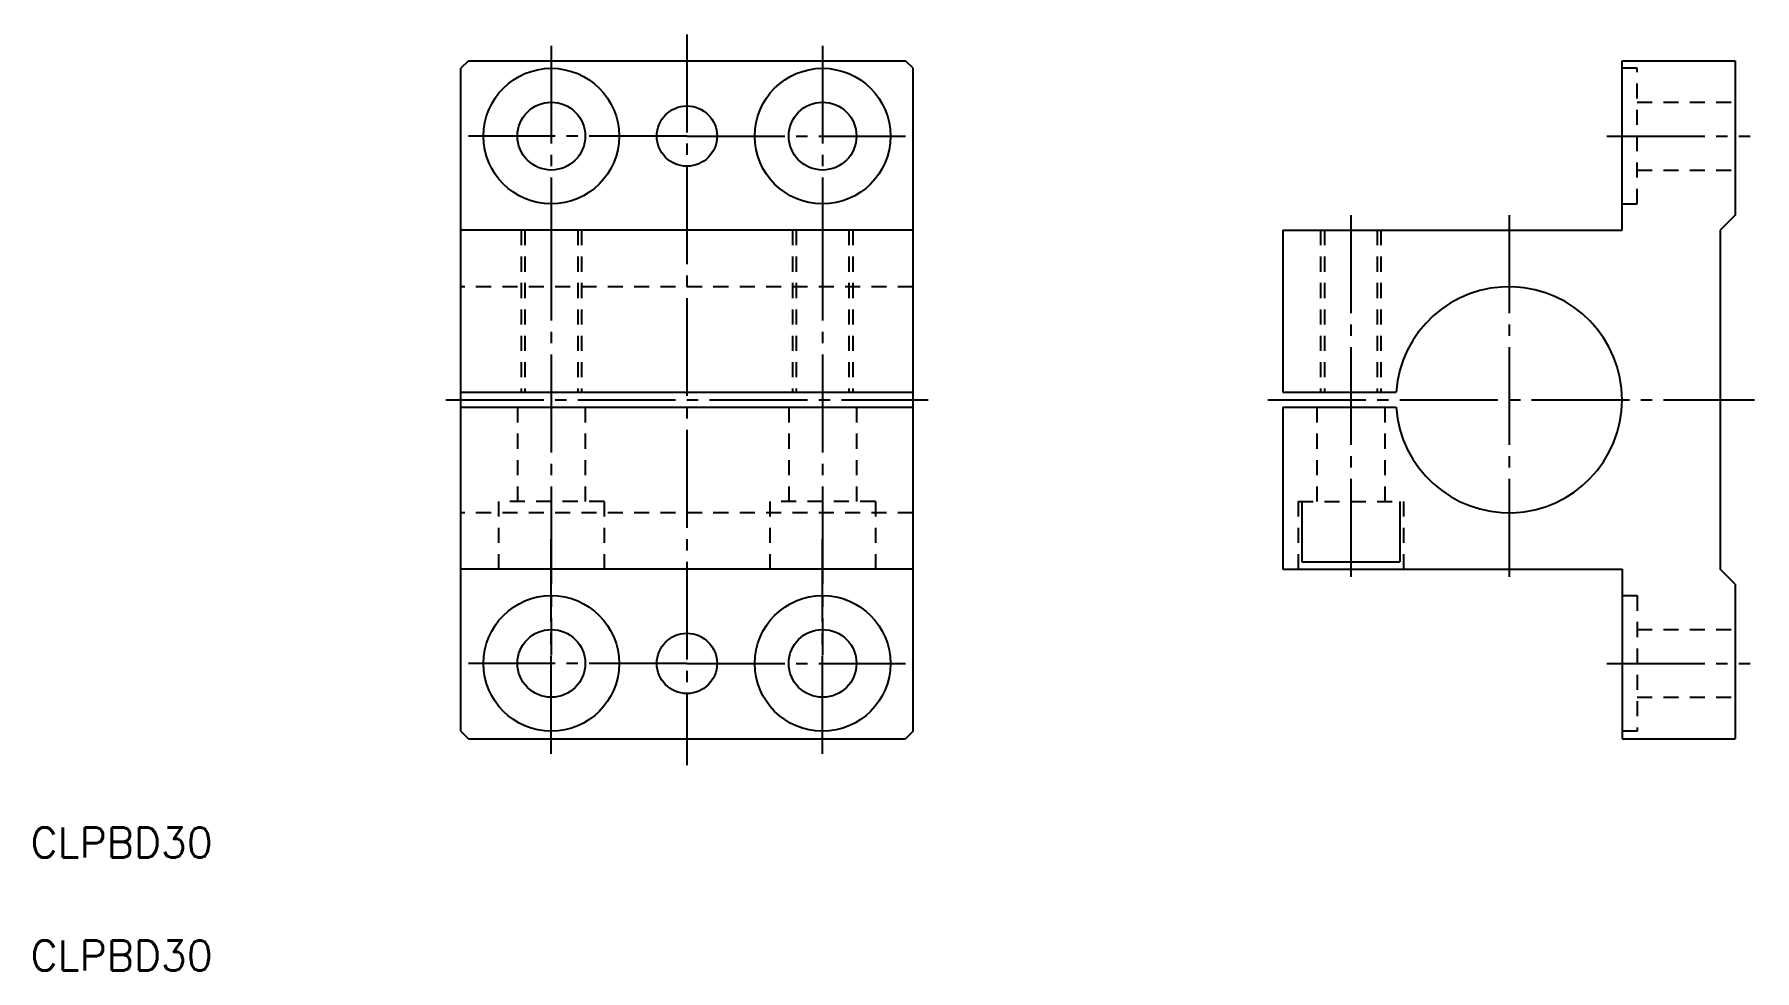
# Model space of a CAD drawing. Extents: x 35 to 263, y 106 to 230.
import ezdxf

# ---------------------------------------------------------------- set-up
doc = ezdxf.new("R2010")
doc.units = 0
doc.linetypes.add('CENTER', pattern=[17.5, 13, -1.5, 1.5, -1.5])
doc.linetypes.add('DASHED', pattern=[3.5, 2, -1.5])
doc.layers.get('0').update_dxf_attribs({"linetype": 'CONTINUOUS'})
doc.layers.add('CENTER', color=1, linetype='CENTER')
doc.styles.get("Standard").update_dxf_attribs({"font": 'txt.shx', "bigfont": '@extfont2.shx'})

msp = doc.modelspace()

# ---------------------------------------------------------------- linework, layer by layer
at = {"color": 7, "linetype": 'CONTINUOUS'}
for p, q in [((92.21, 226.42), (91.21, 225.42)), ((92.21, 226.42), (150.21, 226.42)), ((151.21, 225.42), (150.21, 226.42)), ((245.31, 203.92), (245.31, 226.42)), ((245.31, 226.42), (260.31, 226.42)), ((260.31, 226.42), (260.31, 205.92)), ((91.21, 137.42), (91.21, 225.42)), ((151.21, 137.42), (151.21, 225.42)), ((260.31, 205.92), (258.31, 203.92)), ((151.21, 203.92), (91.21, 203.92)), ((200.31, 203.92), (200.31, 182.42)), ((200.31, 203.92), (245.31, 203.92)), ((258.31, 203.92), (258.31, 158.92)), ((91.21, 182.42), (151.21, 182.42)), ((91.21, 180.42), (151.21, 180.42)), ((200.31, 182.42), (215.35, 182.42)), ((200.31, 180.42), (215.35, 180.42)), ((200.31, 180.42), (200.31, 158.92)), ((151.21, 158.92), (91.21, 158.92)), ((200.31, 158.92), (245.31, 158.92)), ((245.31, 158.92), (245.31, 136.42)), ((260.31, 156.92), (258.31, 158.92)), ((260.31, 156.92), (260.31, 136.42)), ((91.21, 137.42), (92.21, 136.42)), ((151.21, 137.42), (150.21, 136.42)), ((92.21, 136.42), (150.21, 136.42)), ((245.31, 136.42), (260.31, 136.42))]:
    msp.add_line(p, q, dxfattribs=at)
at = {"color": 3, "linetype": 'DASHED'}
for p, q in [((247.31, 225.42), (245.31, 225.42)), ((247.31, 207.42), (247.31, 225.42)), ((247.31, 220.92), (260.31, 220.92)), ((247.31, 211.92), (260.31, 211.92)), ((245.31, 207.42), (247.31, 207.42)), ((99.21, 203.92), (99.21, 182.42)), ((99.71, 203.92), (99.71, 182.42)), ((106.71, 203.92), (106.71, 182.42)), ((107.21, 203.92), (107.21, 182.42)), ((135.21, 203.92), (135.21, 182.42)), ((135.71, 203.92), (135.71, 182.42)), ((142.71, 203.92), (142.71, 182.42)), ((143.21, 203.92), (143.21, 182.42)), ((205.31, 203.92), (205.31, 182.42)), ((205.81, 203.92), (205.81, 182.42)), ((212.81, 203.92), (212.81, 182.42)), ((213.31, 203.92), (213.31, 182.42)), ((151.21, 196.42), (91.21, 196.42)), ((98.71, 180.42), (98.71, 167.92)), ((107.71, 180.42), (107.71, 167.92)), ((134.71, 180.42), (134.71, 167.92)), ((143.71, 180.42), (143.71, 167.92)), ((204.81, 180.42), (204.81, 167.92)), ((213.81, 180.42), (213.81, 167.92)), ((110.21, 167.92), (96.21, 167.92)), ((96.21, 167.92), (96.21, 158.92)), ((110.21, 167.92), (110.21, 158.92)), ((132.21, 167.92), (132.21, 158.92)), ((146.21, 167.92), (132.21, 167.92)), ((146.21, 167.92), (146.21, 158.92)), ((202.31, 167.92), (216.31, 167.92)), ((202.31, 167.92), (202.31, 158.92)), ((216.31, 167.92), (216.31, 158.92)), ((151.21, 166.42), (91.21, 166.42)), ((245.31, 155.42), (247.31, 155.42)), ((247.31, 155.42), (247.31, 137.42)), ((247.31, 150.92), (260.31, 150.92)), ((247.31, 141.92), (260.31, 141.92)), ((247.31, 137.42), (245.31, 137.42))]:
    msp.add_line(p, q, dxfattribs=at)
at = {"color": 3, "linetype": 'CONTINUOUS'}
for p, q in [((202.81, 167.92), (202.81, 159.92)), ((215.81, 167.92), (215.81, 159.92)), ((202.81, 159.92), (215.81, 159.92))]:
    msp.add_line(p, q, dxfattribs=at)
at = {"color": 7, "linetype": 'CONTINUOUS'}
for centre, radius in [((103.21, 216.42), 9), ((139.21, 216.42), 9), ((103.21, 216.42), 4.5), ((121.21, 216.42), 4), ((139.21, 216.42), 4.5), ((103.21, 146.42), 9), ((139.21, 146.42), 9), ((103.21, 146.42), 4.5), ((139.21, 146.42), 4.5), ((121.21, 146.42), 4)]:
    msp.add_circle(centre, radius, dxfattribs=at)
msp.add_arc((230.31, 181.42), 15, 183.8226, 176.1774, dxfattribs=at)
at = {"layer": 'CENTER', "color": 1, "linetype": 'CENTER'}
for p, q in [((103.21, 228.42), (103.21, 204.92)), ((121.21, 229.92), (121.21, 132.92)), ((139.21, 228.42), (139.21, 204.92)), ((121.21, 216.42), (92.21, 216.42)), ((121.21, 216.42), (150.21, 216.42)), ((243.31, 216.42), (262.31, 216.42)), ((209.31, 205.92), (209.31, 156.92)), ((230.31, 205.92), (230.31, 156.92)), ((103.21, 204.92), (103.21, 147.52)), ((139.21, 204.92), (139.21, 147.52)), ((89.21, 181.42), (153.21, 181.42)), ((198.31, 181.42), (262.9, 181.42)), ((103.21, 134.42), (103.21, 162.92)), ((139.21, 134.42), (139.21, 162.92)), ((121.21, 146.42), (92.21, 146.42)), ((121.21, 146.42), (150.21, 146.42)), ((243.31, 146.42), (262.31, 146.42))]:
    msp.add_line(p, q, dxfattribs=at)

# ---------------------------------------------------------------- texts
at = {"color": 7, "linetype": 'CONTINUOUS'}
for p in [(34.09, 120.64), (34.09, 105.64)]:
    msp.add_text('CLPBD30', height=4, dxfattribs=at).set_placement(p)

doc.saveas('drawing.dxf')
